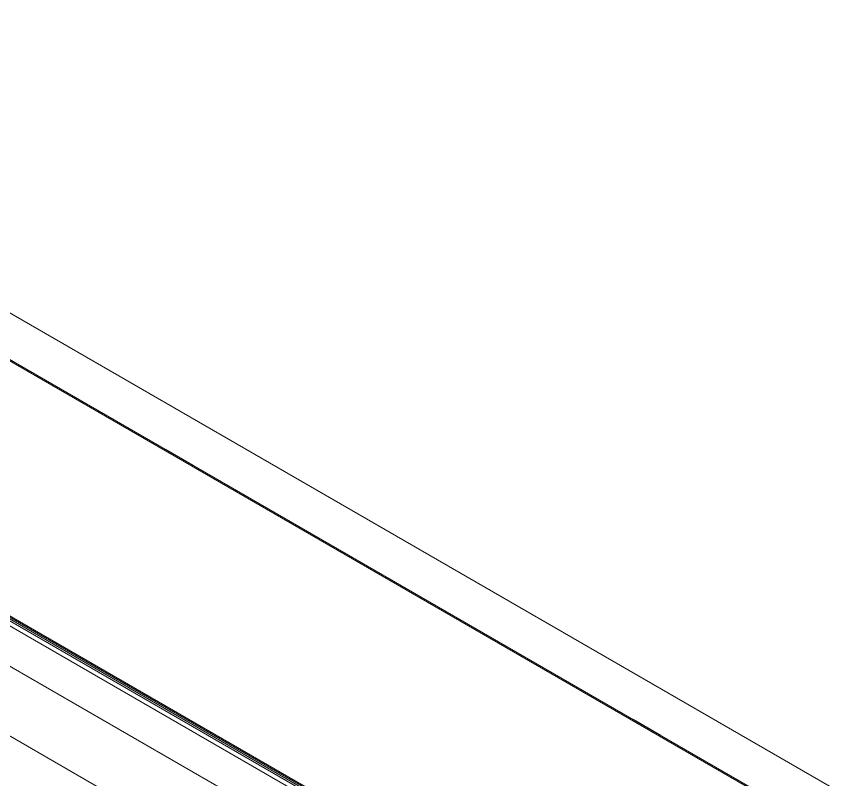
# Model space of a CAD drawing. Header units: millimetres. Extents: x -279 to 4999, y 61 to 3536.
# Drawn here: x 4129 to 4828, y 1503 to 2147 of the extents above; entities that cross this region are included whole.
import ezdxf

# ---------------------------------------------------------------- set-up
doc = ezdxf.new("R2010")
doc.units = ezdxf.units.MM
doc.layers.add('ZANO_R', color=7, linetype='Continuous', lineweight=0)

msp = doc.modelspace()

# ---------------------------------------------------------------- linework, layer by layer
at = {"layer": 'ZANO_R'}
for p, q in [((3690.08, 2147.37), (4827.92, 1490.44)), ((3653.84, 2128.92), (4795.02, 1470.06)), ((3654.95, 2127.16), (4788.44, 1472.74)), ((4602.05, 1365.12), (3468.56, 2019.54)), ((3461.29, 2015.35), (4599.13, 1358.42)), ((4604.06, 1359.81), (3462.89, 2018.67)), ((4604.06, 1361.4), (3465.63, 2018.67)), ((3467.91, 2018.86), (4601.78, 1364.22)), ((3430.5, 1999.11), (4568.34, 1342.18)), ((4521.23, 1310.47), (3485.72, 1908.31)), ((4200.3, 1813.59), (4177.45, 1826.78)), ((4177.45, 1826.78), (4177.45, 1826.62)), ((4179.74, 1825.46), (4179.74, 1825.3)), ((4200.3, 1813.43), (4200.3, 1813.59)), ((4277.96, 1768.75), (4255.12, 1781.94)), ((4255.12, 1781.94), (4255.12, 1781.78)), ((4257.4, 1780.62), (4257.4, 1780.46)), ((4277.96, 1768.59), (4277.96, 1768.75)), ((4450.26, 1669.27), (4427.41, 1682.46)), ((4427.41, 1682.46), (4427.41, 1682.3)), ((4429.7, 1681.14), (4429.7, 1680.98)), ((4450.26, 1669.11), (4450.26, 1669.27)), ((4672.81, 1540.78), (4649.96, 1553.97)), ((4649.96, 1553.97), (4649.96, 1553.81)), ((4652.25, 1552.65), (4652.25, 1552.49)), ((4672.81, 1540.62), (4672.81, 1540.78))]:
    msp.add_line(p, q, dxfattribs=at)

doc.saveas('drawing.dxf')
